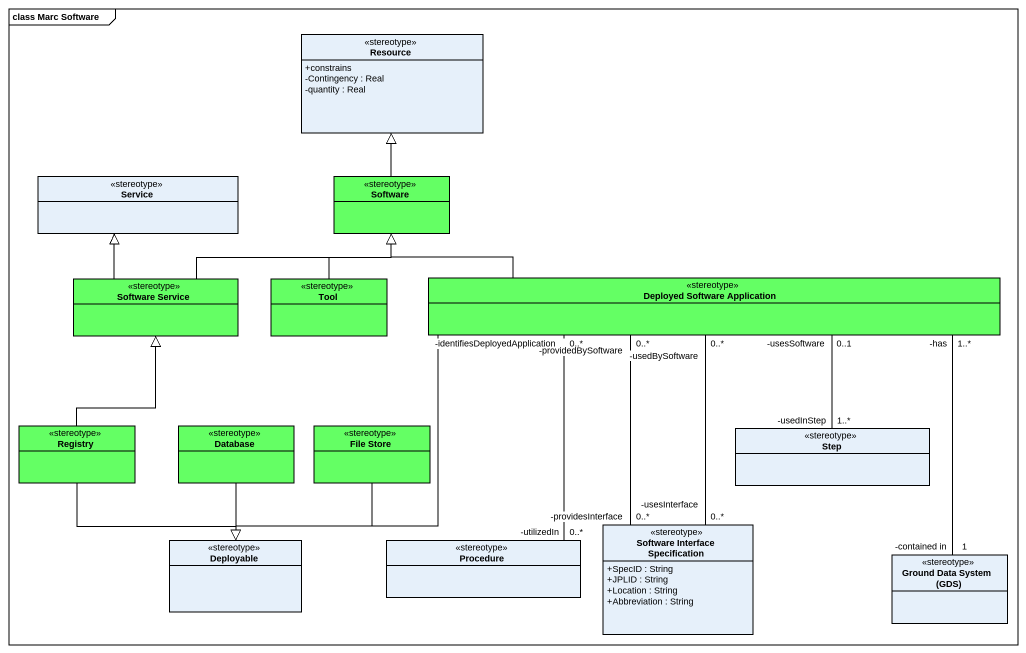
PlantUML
@startuml
mainframe class Marc Software
hide circle
hide empty members
skinparam classAttributeIconSize 0
class Resource <<stereotype>> {
  +constrains
  -Contingency : Real
  -quantity : Real
}
class Service <<stereotype>>
class Software <<stereotype>> #64FF64
class "Software Service" as Software_Service <<stereotype>> #64FF64
class Tool <<stereotype>> #64FF64
class "Deployed Software Application" as Deployed_Software <<stereotype>> #64FF64
class Registry <<stereotype>> #64FF64
class "Database" as Database_ <<stereotype>> #64FF64
class "File Store" as File_Store <<stereotype>> #64FF64
class Step <<stereotype>>
class Deployable <<stereotype>>
class Procedure <<stereotype>>
class "Software Interface Specification" as Software_Interface <<stereotype>> {
  +SpecID : String
  +JPLID : String
  +Location : String
  +Abbreviation : String
}
class "Ground Data System (GDS)" as Ground_Data_System_GDS <<stereotype>>
Software -up-|> Resource
Software_Service -up-|> Service
Software_Service -right-|> Software
Tool -up-|> Software
Deployed_Software -left-|> Software
Deployed_Software "-usesSoftware\n0..1" -- "-usedInStep\n1..*" Step
Deployed_Software -left-|> Deployable
Deployed_Software "-providedBySoftware\n0..*" -- "-providesInterface\n0..*" Software_Interface
Deployed_Software "-usedBySoftware\n0..*" -- "-usesInterface\n0..*" Software_Interface
Deployed_Software "-has\n1..*" -- "-contained in\n1" Ground_Data_System_GDS
Registry -up-|> Software_Service
Registry --|> Deployable
Database_ --|> Deployable
File_Store --|> Deployable
Procedure "-utilizedIn\n0..*" -up- "-identifiesDeployedApplication\n0..*" Deployed_Software
@enduml
